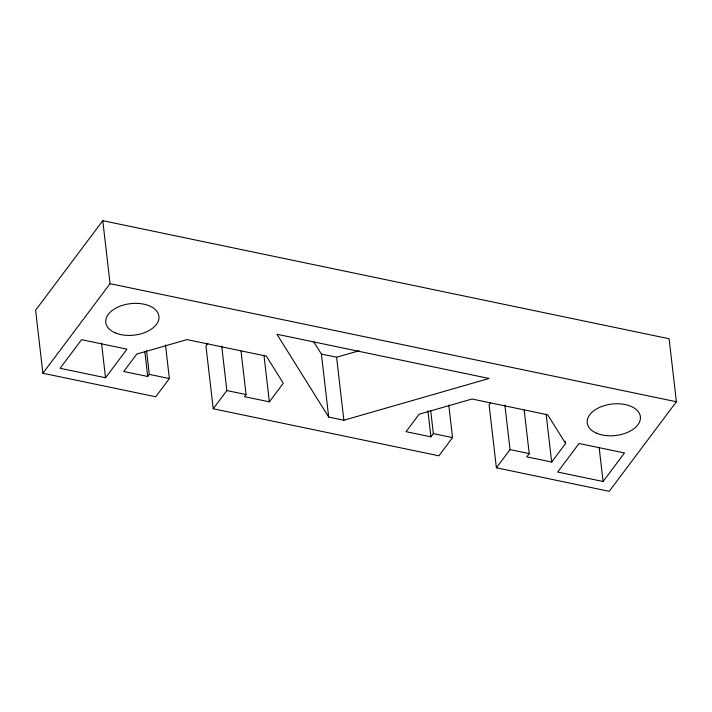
<?xml version="1.0" encoding="UTF-8"?>
<svg xmlns="http://www.w3.org/2000/svg" width="712" height="712" viewBox="0 0 712 712"><rect width="100%" height="100%" fill="white"/><g stroke="black" fill="none" stroke-linecap="round" stroke-linejoin="round"><path stroke-width="1.07" d="M490.399 403.063L489.091 404.799L496.389 467.802L609.223 491.324L676.4 401.755L669.111 338.752L102.777 220.675L35.6 310.245L42.889 373.248L155.732 396.771L169.376 378.57L165.487 344.902M42.889 373.248L110.066 283.67L102.777 220.675M105.527 377.76L126.985 349.147L81.569 339.677L60.111 368.291L105.527 377.76L101.504 342.997M241.03 351.114L246.058 394.564L244.483 396.664L269.358 401.844L283.305 383.252L266.368 356.142L187.034 339.597L136.82 354.042L123.737 371.486L147.713 376.488L149.289 374.387L146.521 350.491M207.877 343.157L205.928 345.756L213.217 408.759L438.904 455.813L452.547 437.613L448.783 405.03M213.217 408.759L226.861 390.559L221.708 346.023M524.201 410.157L529.23 453.606L526.791 456.846L551.667 462.035L565.604 443.451L547.706 414.802L472.003 399.014L419.128 414.224L406.045 431.668L430.92 436.857L433.35 433.617L430.716 410.806M496.389 467.802L510.032 449.601L504.879 405.066M603.091 481.499L624.495 452.957L579.078 443.487L557.674 472.029L603.091 481.499L599.192 447.83M313.761 341.831L321.406 354.069L336.58 357.228L358.999 350.785M343.869 420.231L489.073 378.473L276.932 334.24L328.695 417.072L343.869 420.231L336.58 357.228M110.066 283.67L676.4 401.755M149.289 374.387L169.376 378.57M226.861 390.559L246.058 394.564M433.35 433.617L452.547 437.613M510.032 449.601L529.23 453.606M565.355 441.271L565.604 443.451M546.14 414.242L551.667 462.035M427.903 410.788L430.92 436.857M321.406 354.069L328.695 417.072M263.956 355.137L269.358 401.844M144.821 351.497L147.713 376.488M115.095 332.807A26.753 15.842 -6.6 0 0 158.554 320.302A26.753 15.842 -6.6 0 0 123.407 305.074A26.753 15.842 -6.6 0 0 115.095 332.807M596.549 433.19A26.753 15.842 -6.6 0 0 640.008 420.685A26.753 15.842 -6.6 0 0 604.862 405.466A26.753 15.842 -6.6 0 0 596.549 433.19"/></g></svg>
